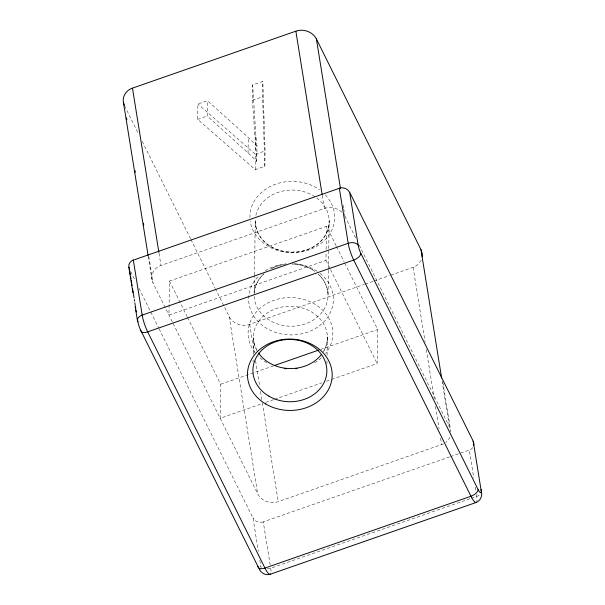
<?xml version="1.0" encoding="UTF-8"?>
<svg xmlns="http://www.w3.org/2000/svg" width="605" height="605" viewBox="0 0 605 605"><rect width="100%" height="100%" fill="white"/><g stroke="black" fill="none" stroke-linecap="round" stroke-linejoin="round"><path stroke-width="0.45" stroke-dasharray="3.02 2.27" d="M336.146 245.789L326.488 226.338L169.491 281.068L168.954 315.092L325.959 260.362L326.072 253.011M256.739 161.384L252.429 100.294L252.671 84.934L262.842 81.395L265.088 150.925L264.854 166.284L255.212 169.642L197.661 119.382L197.903 104.03L207.492 100.687L249.426 138.59L256.981 146.032L256.739 161.384L249.184 153.942L207.25 116.039L207.492 100.687M187.542 317.436L220.704 384.243L220.175 418.274L262.101 403.656M248.042 152.906L248.284 137.554M255.212 169.642L255.454 154.29L197.903 104.03M255.597 150.274L255.839 134.915L252.671 84.934M253.064 361.835L253.087 359.99M253.177 354.454L253.434 337.855L254.274 343.852L256.308 349.289M254.13 293.659L254.41 275.895M254.425 274.957L255.265 221.664C257.639 262.683 328.492 261.988 329.196 220.757L328.432 269.376M264.854 166.284L262.6 96.747L262.842 81.395M326.125 249.328L326.488 226.338M326.95 363.696L326.995 360.928M327.078 355.392L327.373 336.947C327.471 342.354 325.868 347.709 322.994 352.261M328.417 270.314L328.039 294.62C327.789 286.762 323.909 279.23 318.117 273.997A36.973 31.15 0.9 0 1 305.366 323.872A36.973 31.15 0.9 0 1 254.13 296.291M331.676 379.403L377.172 363.545L377.709 329.521L344.54 262.706M449.954 437.158L448.267 440.047L445.9 442.406M421.231 260.286L418.63 263.977L414.727 266.714L390.021 275.426M263.969 273.815C258.6 278.542 254.939 285.257 254.213 292.412A36.973 31.15 0.9 0 1 263.931 273.793M443.541 443.896L278.232 501.666C270.722 504.343 261.315 501.114 257.692 493.854L172.735 322.707M270.813 268.923L276.772 266.283L281.605 265.02M341.855 212.204C337.295 207.893 330.292 206.441 324.378 208.506L160.983 265.466C153.761 267.531 149.367 276.417 153.118 283.185L172.312 321.86M197.661 119.382L207.25 116.039M252.429 100.294L262.6 96.747M255.454 154.29L265.088 150.925M215.304 288.6L229.166 316.521C232.789 323.788 242.204 327.018 249.714 324.34L364.27 284.403M365.155 284.093L373.149 281.31M374.034 281L389.128 275.736M220.704 384.243L273.339 365.896M320.62 349.418L377.709 329.521M265.671 402.416L273.694 399.618M274.587 399.308L321.868 382.829M326.329 381.271L330.784 379.713M449.659 456.888L263.258 521.865L270.412 566.348M450.551 456.578L469.283 450.044L473.753 477.844M267.138 568.866A7.706 4.795 -9.1 0 0 270.715 568.201L470.486 498.558M471.378 498.248L476.732 496.38A7.706 4.795 -9.1 0 0 480.158 494.338M285.84 264.241L283.216 264.597A36.973 31.15 0.9 0 0 271.532 268.537M292.185 263.984C300.216 264.158 308.195 266.692 314.797 271.29A36.973 31.15 0.9 0 0 292.185 263.946M344.858 216.189L356.262 239.164M359.204 245.085L449.5 426.986L450.627 430.306M336.569 246.636L344.124 261.859M325.959 260.362L330.156 268.824M330.572 269.671L377.172 363.545M124.592 105.852L138.454 133.773M142.236 141.388L190.53 238.688M190.953 239.535L214.888 287.761M169.491 281.068L187.119 316.589M130.657 271.516L135.263 280.803M139.037 288.396L158.729 328.061M159.145 328.908L252.988 517.956L258.35 551.299M442.883 382.519L450.657 430.458M475.243 487.116L475.84 490.821M476.438 494.527L476.732 496.38A15.405 3.312 70.8 0 1 477.005 500.721M442.073 380.81L449.5 426.986M413.109 267.38L425.118 342.044M426.321 349.509L434.277 398.975M435.471 406.447L439.079 428.839M440.576 438.179L441.627 444.713M343.141 205.239L343.587 208.007M343.738 208.929L344.336 212.627M344.479 213.55L344.926 216.318M322.276 195.438L324.378 208.506M249.714 324.34L254.213 352.337M255.567 360.739L259.772 386.867M260.521 391.533L262.169 401.803M262.32 402.733L278.232 501.666M229.166 316.521L257.692 493.854M259.81 560.396L260.785 566.454A7.706 1.656 70.8 0 1 260.899 567.286M159.032 253.329L160.983 265.466M148.807 256.399L153.118 283.185M148.24 256.429L151.961 279.714M256.981 146.032L255.839 134.915M450.733 430.926L450.823 431.879M263.319 522.002A7.978 6.716 0.9 0 1 253.147 517.91M472.671 447.662A7.978 6.716 0.9 0 1 469.359 450.18M270.715 568.201A15.405 3.312 70.8 0 1 270.987 572.542M261.421 567.18A7.706 4.795 -9.1 0 1 260.785 566.454M255.87 215.403A36.973 31.15 0.9 0 1 315.001 196.769A36.973 31.15 0.9 0 1 307.514 249.646A36.973 31.15 0.9 0 1 255.31 219.32M257.344 351.202A36.973 31.15 0.9 0 1 289.954 306.251A36.973 31.15 0.9 0 1 323.856 350.832M255.03 352.647A42.365 35.695 0.9 0 1 262.789 306.1A42.365 35.695 0.9 0 1 318.623 306.705A42.365 35.695 0.9 0 1 325.558 353.418M321.27 357.903A42.365 35.695 0.9 0 1 313.685 363.219M266.729 362.705A42.365 35.695 0.9 0 1 257.934 355.967M320.09 273.407A42.365 35.695 0.9 0 1 322.382 323.35A42.365 35.695 0.9 0 1 263.175 326.012A42.365 35.695 0.9 0 1 258.509 276.175M265.141 270.836A42.365 35.695 0.9 0 1 286.006 263.757M294.401 263.659A42.365 35.695 0.9 0 1 317.519 271.509M325.354 194.886A42.365 35.695 0.9 0 1 308.671 250.054A42.365 35.695 0.9 0 1 250.22 221.075M249.941 217.581A42.365 35.695 0.9 0 1 273.982 184.79A42.365 35.695 0.9 0 1 319.478 189.804"/><path stroke-width="0.91" d="M481.754 493.181C481.935 497.038 480.015 500.932 476.309 502.422L270.291 574.236M422.23 256.807L422.161 253.291L421.042 249.797L316.407 38.992C312.777 31.732 303.37 28.495 295.86 31.18L132.465 88.133C126.589 89.956 122.157 96.18 123.435 102.381L148.096 255.499M274.231 365.586L318.835 350.038M269.875 574.349C265.701 575.658 261.428 573.101 259.348 569.532M481.013 489.687L473.216 441.189L349.63 192.216L358.122 245.048A7.706 1.656 70.8 0 0 360.882 253.412L478.132 489.619A7.706 1.656 70.8 0 0 481.013 489.687A7.706 4.795 -9.1 0 1 481.202 492.901M137.365 318.517L137.895 321.815A7.706 1.656 70.8 0 0 140.655 330.186L257.904 566.386A7.706 1.656 70.8 0 0 259.923 569.343M124.335 105.308L123.435 102.381M128.82 267.251L132.934 292.593M420.982 249.661L441.627 378.042M316.407 38.992L340.471 188.616M295.86 31.18L322.125 194.507M132.465 88.133L158.881 252.398M126.528 117.862L126.823 119.707M134.991 170.504L135.286 172.357M143.461 223.154L143.756 224.999M129.402 268.983L129.795 271.463M129.931 272.288L130.332 274.761M130.597 276.417L130.99 278.89M131.262 280.546L131.527 282.195M131.792 283.843L132.056 285.499M132.586 288.797L134.045 297.879M134.31 299.528L134.582 301.177M134.847 302.833L135.24 305.306M135.376 306.13L135.777 308.611M136.042 310.259L136.306 311.915M135.149 306.342L137.358 320.09M129.553 268.923A7.978 6.716 0.9 0 1 133.259 259.991M140.655 330.186A7.706 3.804 -26.4 0 0 147.696 331.858L353.713 260.044A7.706 3.804 -26.4 0 0 360.882 253.412M257.904 566.386A7.706 3.804 -26.4 0 0 264.945 568.065A15.405 3.312 70.8 0 0 270.616 573.888M473.057 441.249A7.978 6.716 0.9 0 1 473.723 445.325M339.299 188.17A7.978 6.716 0.9 0 1 349.463 192.261M478.132 489.619A7.706 3.804 -26.4 0 1 470.962 496.244L264.945 568.065L147.696 331.858A15.405 3.312 70.8 0 1 142.183 315.122L133.334 260.127L339.352 188.306L348.2 243.308A15.405 3.312 70.8 0 0 353.713 260.044L470.962 496.244A15.405 3.312 70.8 0 0 476.634 502.067M358.122 245.048A7.706 4.795 -9.1 0 0 348.2 243.308L142.183 315.122A7.706 4.795 -9.1 0 0 137.895 321.815M321.028 354.999A36.973 31.15 0.9 0 1 258.569 353.093M297.07 368.543A42.365 35.695 0.9 0 1 295.467 368.717M286.21 368.748A42.365 35.695 0.9 0 1 284.501 368.566M268.885 396.146A36.973 31.15 0.9 0 0 326.738 373.27A36.973 31.15 0.9 0 0 274.02 342.385A36.973 31.15 0.9 0 0 268.885 396.146M265.761 404.019A42.365 35.695 0.9 0 0 332.047 377.807A42.365 35.695 0.9 0 0 271.645 342.422A42.365 35.695 0.9 0 0 265.761 404.019"/></g></svg>
